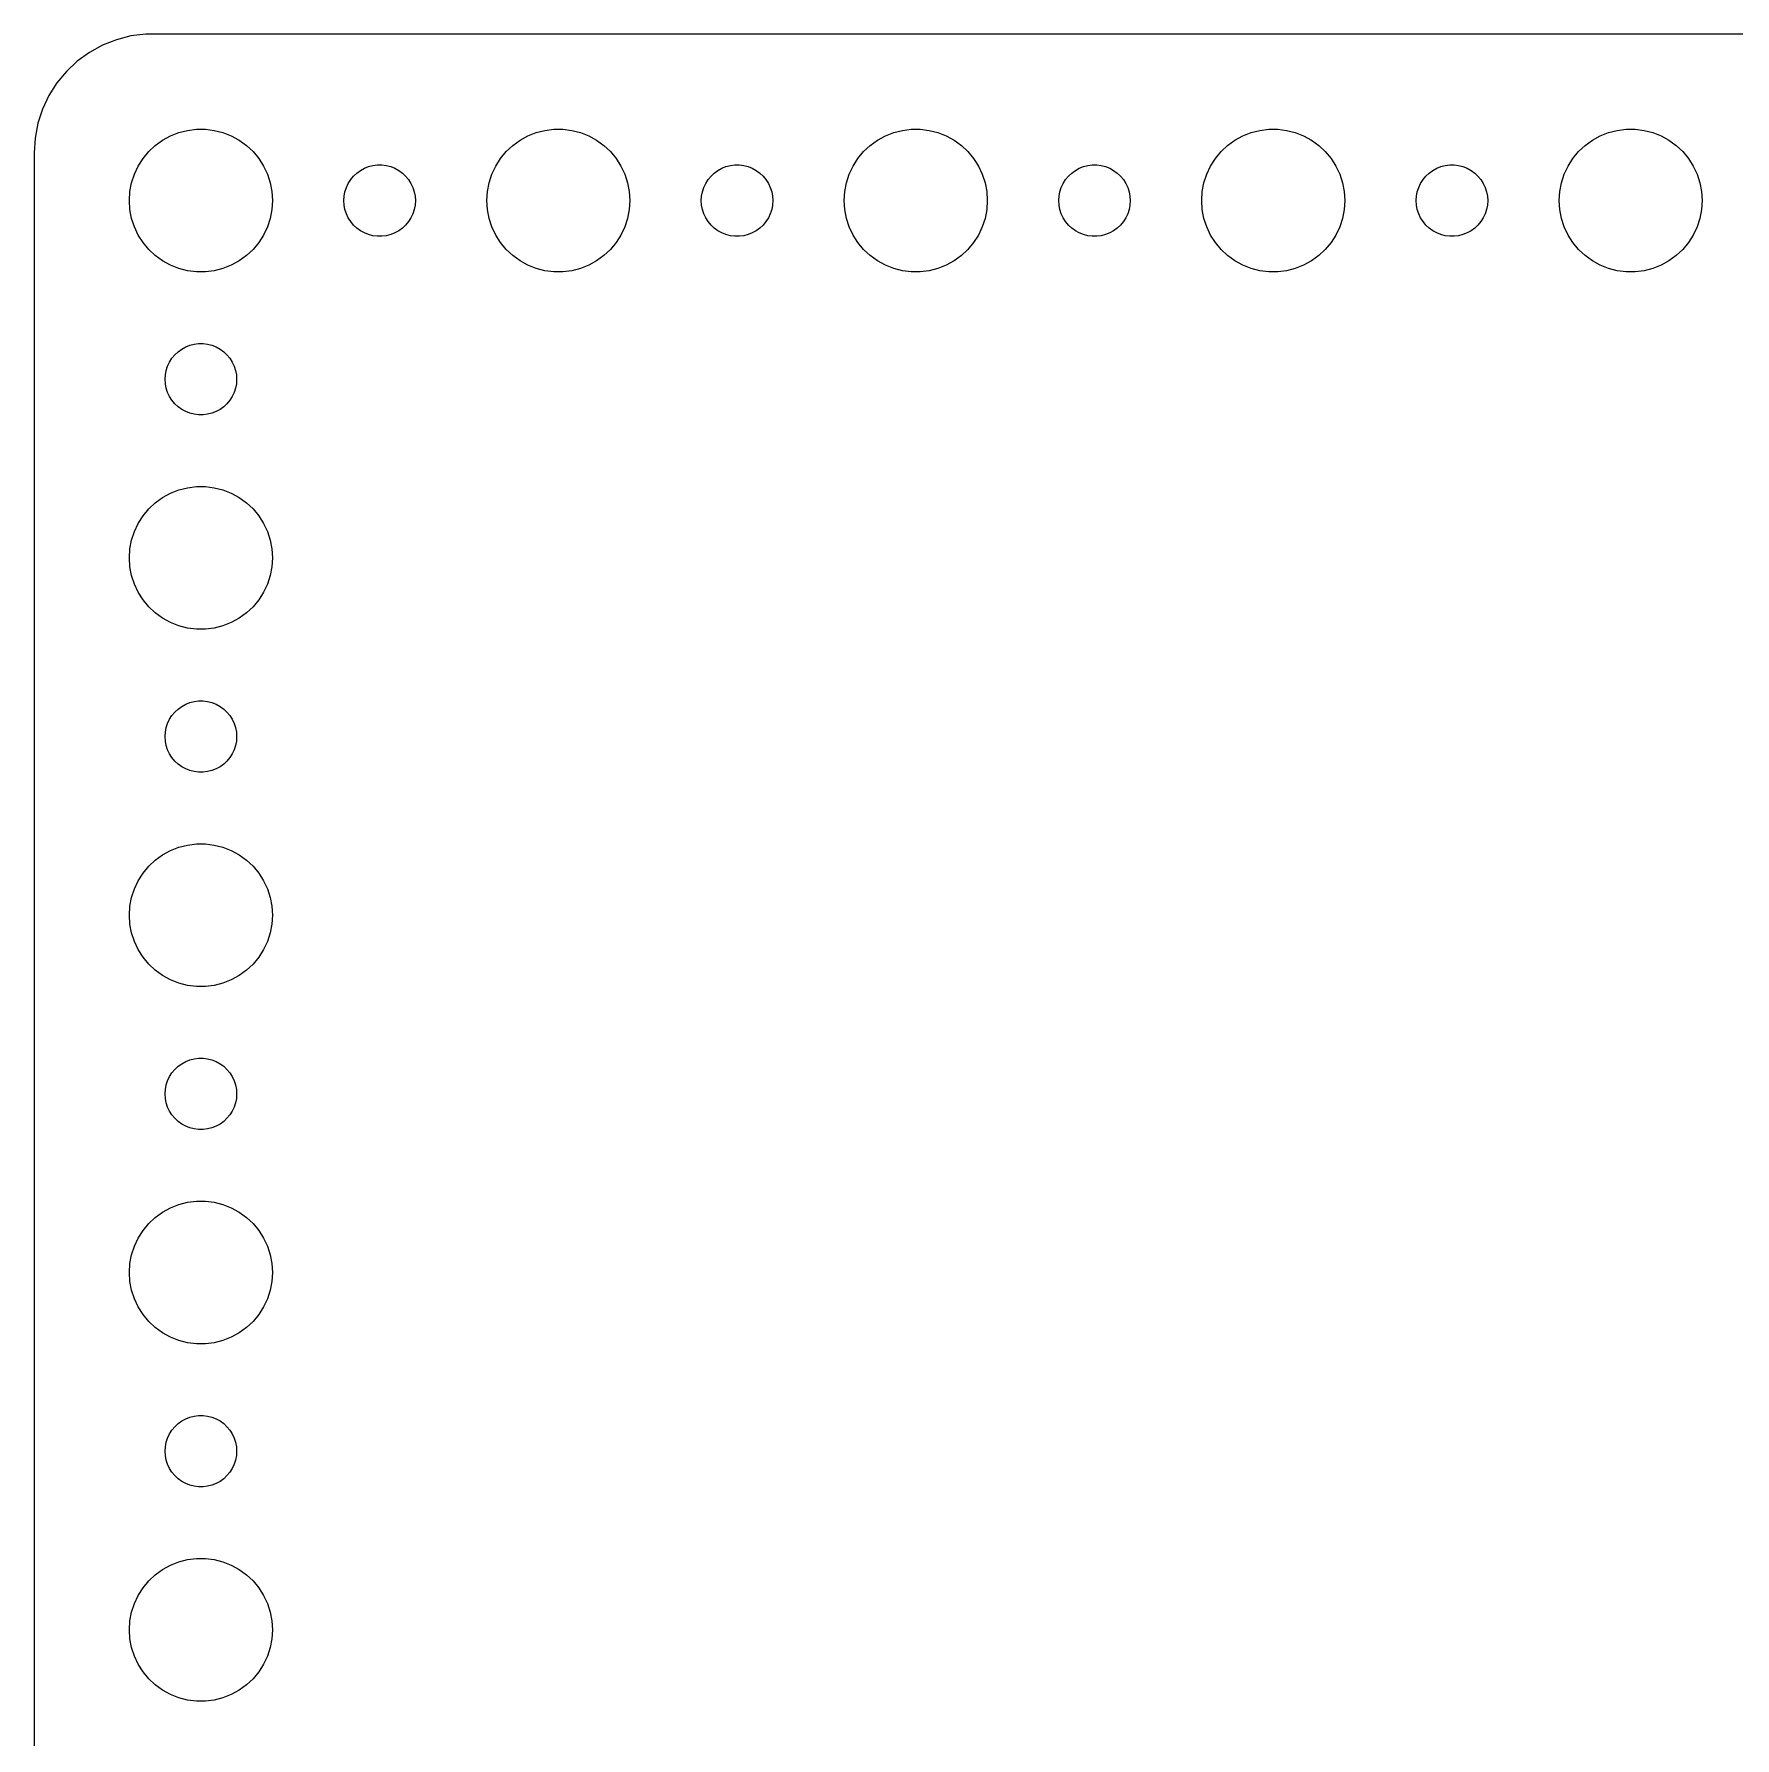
# Model space of a CAD drawing. Header units: metres. Extents: x -142 to 142, y -142 to 142.
# Drawn here: x -142 to -70.6, y 70.5 to 142 of the extents above; entities that cross this region are included whole.
import ezdxf

# ---------------------------------------------------------------- set-up
doc = ezdxf.new("R2010")
doc.units = ezdxf.units.M

msp = doc.modelspace()

# ---------------------------------------------------------------- linework, layer by layer
for p, q in [((-138.545, 141.755), (-139.129, 141.524)), ((-137.937, 141.911), (-138.545, 141.755)), ((-137.314, 141.99), (-137.937, 141.911)), ((137.314, 141.99), (-137.314, 141.99)), ((-139.679, 141.222), (-140.187, 140.853)), ((-139.129, 141.524), (-139.679, 141.222)), ((-140.645, 140.423), (-141.045, 139.939)), ((-140.187, 140.853), (-140.645, 140.423)), ((-141.045, 139.939), (-141.382, 139.409)), ((-141.649, 138.841), (-141.843, 138.243)), ((-141.382, 139.409), (-141.649, 138.841)), ((-141.843, 138.243), (-141.961, 137.627)), ((-141.961, 137.627), (-142, 137)), ((-136.912, 137.312), (-136.607, 137.533)), ((-136.607, 137.533), (-136.277, 137.714)), ((-136.277, 137.714), (-135.927, 137.853)), ((-135.927, 137.853), (-135.562, 137.947)), ((-135.562, 137.947), (-135.188, 137.994)), ((-135.188, 137.994), (-134.812, 137.994)), ((-134.812, 137.994), (-134.438, 137.947)), ((-134.438, 137.947), (-134.073, 137.853)), ((-134.073, 137.853), (-133.723, 137.714)), ((-133.723, 137.714), (-133.393, 137.533)), ((-133.393, 137.533), (-133.088, 137.312)), ((-121.912, 137.312), (-121.607, 137.533)), ((-121.607, 137.533), (-121.277, 137.714)), ((-121.277, 137.714), (-120.927, 137.853)), ((-120.927, 137.853), (-120.562, 137.947)), ((-120.562, 137.947), (-120.188, 137.994)), ((-120.188, 137.994), (-119.812, 137.994)), ((-119.812, 137.994), (-119.438, 137.947)), ((-119.438, 137.947), (-119.073, 137.853)), ((-119.073, 137.853), (-118.723, 137.714)), ((-118.723, 137.714), (-118.393, 137.533)), ((-118.393, 137.533), (-118.088, 137.312)), ((-106.912, 137.312), (-106.607, 137.533)), ((-106.607, 137.533), (-106.277, 137.714)), ((-106.277, 137.714), (-105.927, 137.853)), ((-105.927, 137.853), (-105.562, 137.947)), ((-105.562, 137.947), (-105.188, 137.994)), ((-105.188, 137.994), (-104.812, 137.994)), ((-104.812, 137.994), (-104.438, 137.947)), ((-104.438, 137.947), (-104.073, 137.853)), ((-104.073, 137.853), (-103.723, 137.714)), ((-103.723, 137.714), (-103.393, 137.533)), ((-103.393, 137.533), (-103.088, 137.312)), ((-91.9123, 137.312), (-91.6075, 137.533)), ((-91.6075, 137.533), (-91.2773, 137.714)), ((-91.2773, 137.714), (-90.927, 137.853)), ((-90.927, 137.853), (-90.5621, 137.947)), ((-90.5621, 137.947), (-90.1884, 137.994)), ((-90.1884, 137.994), (-89.8116, 137.994)), ((-89.8116, 137.994), (-89.4379, 137.947)), ((-89.4379, 137.947), (-89.073, 137.853)), ((-89.073, 137.853), (-88.7227, 137.714)), ((-88.7227, 137.714), (-88.3925, 137.533)), ((-88.3925, 137.533), (-88.0877, 137.312)), ((-76.9123, 137.312), (-76.6075, 137.533)), ((-76.6075, 137.533), (-76.2773, 137.714)), ((-76.2773, 137.714), (-75.927, 137.853)), ((-75.927, 137.853), (-75.5621, 137.947)), ((-75.5621, 137.947), (-75.1884, 137.994)), ((-75.1884, 137.994), (-74.8116, 137.994)), ((-74.8116, 137.994), (-74.4379, 137.947)), ((-74.4379, 137.947), (-74.073, 137.853)), ((-74.073, 137.853), (-73.7227, 137.714)), ((-73.7227, 137.714), (-73.3925, 137.533)), ((-73.3925, 137.533), (-73.0877, 137.312)), ((-142, 137), (-142, -137)), ((-137.629, 136.445), (-137.427, 136.763)), ((-137.427, 136.763), (-137.187, 137.054)), ((-137.187, 137.054), (-136.912, 137.312)), ((-133.088, 137.312), (-132.813, 137.054)), ((-132.813, 137.054), (-132.573, 136.763)), ((-132.573, 136.763), (-132.371, 136.445)), ((-122.629, 136.445), (-122.427, 136.763)), ((-122.427, 136.763), (-122.187, 137.054)), ((-122.187, 137.054), (-121.912, 137.312)), ((-118.088, 137.312), (-117.813, 137.054)), ((-117.813, 137.054), (-117.573, 136.763)), ((-117.573, 136.763), (-117.371, 136.445)), ((-107.629, 136.445), (-107.427, 136.763)), ((-107.427, 136.763), (-107.187, 137.054)), ((-107.187, 137.054), (-106.912, 137.312)), ((-103.088, 137.312), (-102.813, 137.054)), ((-102.813, 137.054), (-102.573, 136.763)), ((-102.573, 136.763), (-102.371, 136.445)), ((-92.6289, 136.445), (-92.427, 136.763)), ((-92.427, 136.763), (-92.1869, 137.054)), ((-92.1869, 137.054), (-91.9123, 137.312)), ((-88.0877, 137.312), (-87.8131, 137.054)), ((-87.8131, 137.054), (-87.573, 136.763)), ((-87.573, 136.763), (-87.3711, 136.445)), ((-77.6289, 136.445), (-77.427, 136.763)), ((-77.427, 136.763), (-77.1869, 137.054)), ((-77.1869, 137.054), (-76.9123, 137.312)), ((-73.0877, 137.312), (-72.8131, 137.054)), ((-72.8131, 137.054), (-72.573, 136.763)), ((-72.573, 136.763), (-72.3711, 136.445)), ((-137.906, 135.746), (-137.789, 136.104)), ((-137.789, 136.104), (-137.629, 136.445)), ((-132.371, 136.445), (-132.211, 136.104)), ((-132.211, 136.104), (-132.094, 135.746)), ((-128.714, 135.882), (-128.593, 136.027)), ((-128.593, 136.027), (-128.456, 136.156)), ((-128.456, 136.156), (-128.304, 136.266)), ((-128.304, 136.266), (-128.139, 136.357)), ((-128.139, 136.357), (-127.964, 136.427)), ((-127.964, 136.427), (-127.781, 136.473)), ((-127.781, 136.473), (-127.594, 136.497)), ((-127.594, 136.497), (-127.406, 136.497)), ((-127.406, 136.497), (-127.219, 136.473)), ((-127.219, 136.473), (-127.036, 136.427)), ((-127.036, 136.427), (-126.861, 136.357)), ((-126.861, 136.357), (-126.696, 136.266)), ((-126.696, 136.266), (-126.544, 136.156)), ((-126.544, 136.156), (-126.407, 136.027)), ((-126.407, 136.027), (-126.286, 135.882)), ((-122.906, 135.746), (-122.789, 136.104)), ((-122.789, 136.104), (-122.629, 136.445)), ((-117.371, 136.445), (-117.211, 136.104)), ((-117.211, 136.104), (-117.094, 135.746)), ((-113.714, 135.882), (-113.593, 136.027)), ((-113.593, 136.027), (-113.456, 136.156)), ((-113.456, 136.156), (-113.304, 136.266)), ((-113.304, 136.266), (-113.139, 136.357)), ((-113.139, 136.357), (-112.964, 136.427)), ((-112.964, 136.427), (-112.781, 136.473)), ((-112.781, 136.473), (-112.594, 136.497)), ((-112.594, 136.497), (-112.406, 136.497)), ((-112.406, 136.497), (-112.219, 136.473)), ((-112.219, 136.473), (-112.036, 136.427)), ((-112.036, 136.427), (-111.861, 136.357)), ((-111.861, 136.357), (-111.696, 136.266)), ((-111.696, 136.266), (-111.544, 136.156)), ((-111.544, 136.156), (-111.407, 136.027)), ((-111.407, 136.027), (-111.286, 135.882)), ((-107.906, 135.746), (-107.789, 136.104)), ((-107.789, 136.104), (-107.629, 136.445)), ((-102.371, 136.445), (-102.211, 136.104)), ((-102.211, 136.104), (-102.094, 135.746)), ((-98.7135, 135.882), (-98.5934, 136.027)), ((-98.5934, 136.027), (-98.4561, 136.156)), ((-98.4561, 136.156), (-98.3037, 136.266)), ((-98.3037, 136.266), (-98.1387, 136.357)), ((-98.1387, 136.357), (-97.9635, 136.427)), ((-97.9635, 136.427), (-97.7811, 136.473)), ((-97.7811, 136.473), (-97.5942, 136.497)), ((-97.5942, 136.497), (-97.4058, 136.497)), ((-97.4058, 136.497), (-97.2189, 136.473)), ((-97.2189, 136.473), (-97.0365, 136.427)), ((-97.0365, 136.427), (-96.8613, 136.357)), ((-96.8613, 136.357), (-96.6963, 136.266)), ((-96.6963, 136.266), (-96.5439, 136.156)), ((-96.5439, 136.156), (-96.4065, 136.027)), ((-96.4065, 136.027), (-96.2865, 135.882)), ((-92.9057, 135.746), (-92.7893, 136.104)), ((-92.7893, 136.104), (-92.6289, 136.445)), ((-87.3711, 136.445), (-87.2107, 136.104)), ((-87.2107, 136.104), (-87.0943, 135.746)), ((-83.7135, 135.882), (-83.5934, 136.027)), ((-83.5934, 136.027), (-83.4561, 136.156)), ((-83.4561, 136.156), (-83.3037, 136.266)), ((-83.3037, 136.266), (-83.1387, 136.357)), ((-83.1387, 136.357), (-82.9635, 136.427)), ((-82.9635, 136.427), (-82.7811, 136.473)), ((-82.7811, 136.473), (-82.5942, 136.497)), ((-82.5942, 136.497), (-82.4058, 136.497)), ((-82.4058, 136.497), (-82.2189, 136.473)), ((-82.2189, 136.473), (-82.0365, 136.427)), ((-82.0365, 136.427), (-81.8613, 136.357)), ((-81.8613, 136.357), (-81.6963, 136.266)), ((-81.6963, 136.266), (-81.5439, 136.156)), ((-81.5439, 136.156), (-81.4065, 136.027)), ((-81.4065, 136.027), (-81.2865, 135.882)), ((-77.9057, 135.746), (-77.7893, 136.104)), ((-77.7893, 136.104), (-77.6289, 136.445)), ((-72.3711, 136.445), (-72.2107, 136.104)), ((-72.2107, 136.104), (-72.0943, 135.746)), ((-138, 135), (-137.976, 135.376)), ((-137.976, 135.376), (-137.906, 135.746)), ((-132.094, 135.746), (-132.024, 135.376)), ((-132.024, 135.376), (-132, 135)), ((-128.988, 135.188), (-128.953, 135.373)), ((-128.953, 135.373), (-128.895, 135.552)), ((-128.895, 135.552), (-128.814, 135.723)), ((-128.814, 135.723), (-128.714, 135.882)), ((-126.286, 135.882), (-126.186, 135.723)), ((-126.186, 135.723), (-126.105, 135.552)), ((-126.105, 135.552), (-126.047, 135.373)), ((-126.047, 135.373), (-126.012, 135.188)), ((-123, 135), (-122.976, 135.376)), ((-122.976, 135.376), (-122.906, 135.746)), ((-117.094, 135.746), (-117.024, 135.376)), ((-117.024, 135.376), (-117, 135)), ((-113.988, 135.188), (-113.953, 135.373)), ((-113.953, 135.373), (-113.895, 135.552)), ((-113.895, 135.552), (-113.814, 135.723)), ((-113.814, 135.723), (-113.714, 135.882)), ((-111.286, 135.882), (-111.186, 135.723)), ((-111.186, 135.723), (-111.105, 135.552)), ((-111.105, 135.552), (-111.047, 135.373)), ((-111.047, 135.373), (-111.012, 135.188)), ((-108, 135), (-107.976, 135.376)), ((-107.976, 135.376), (-107.906, 135.746)), ((-102.094, 135.746), (-102.024, 135.376)), ((-102.024, 135.376), (-102, 135)), ((-98.9882, 135.188), (-98.9529, 135.373)), ((-98.9529, 135.373), (-98.8947, 135.552)), ((-98.8947, 135.552), (-98.8145, 135.723)), ((-98.8145, 135.723), (-98.7135, 135.882)), ((-96.2865, 135.882), (-96.1855, 135.723)), ((-96.1855, 135.723), (-96.1053, 135.552)), ((-96.1053, 135.552), (-96.0471, 135.373)), ((-96.0471, 135.373), (-96.0118, 135.188)), ((-93, 135), (-92.9763, 135.376)), ((-92.9763, 135.376), (-92.9057, 135.746)), ((-87.0943, 135.746), (-87.0237, 135.376)), ((-87.0237, 135.376), (-87, 135)), ((-83.9882, 135.188), (-83.9529, 135.373)), ((-83.9529, 135.373), (-83.8947, 135.552)), ((-83.8947, 135.552), (-83.8145, 135.723)), ((-83.8145, 135.723), (-83.7135, 135.882)), ((-81.2865, 135.882), (-81.1855, 135.723)), ((-81.1855, 135.723), (-81.1053, 135.552)), ((-81.1053, 135.552), (-81.0471, 135.373)), ((-81.0471, 135.373), (-81.0118, 135.188)), ((-78, 135), (-77.9763, 135.376)), ((-77.9763, 135.376), (-77.9057, 135.746)), ((-72.0943, 135.746), (-72.0237, 135.376)), ((-72.0237, 135.376), (-72, 135)), ((-137.976, 134.624), (-138, 135)), ((-137.906, 134.254), (-137.976, 134.624)), ((-132.024, 134.624), (-132.094, 134.254)), ((-132, 135), (-132.024, 134.624)), ((-129, 135), (-128.988, 135.188)), ((-128.988, 134.812), (-129, 135)), ((-128.953, 134.627), (-128.988, 134.812)), ((-128.895, 134.448), (-128.953, 134.627)), ((-126.047, 134.627), (-126.105, 134.448)), ((-126.012, 134.812), (-126.047, 134.627)), ((-126.012, 135.188), (-126, 135)), ((-126, 135), (-126.012, 134.812)), ((-122.976, 134.624), (-123, 135)), ((-122.906, 134.254), (-122.976, 134.624)), ((-117.024, 134.624), (-117.094, 134.254)), ((-117, 135), (-117.024, 134.624)), ((-114, 135), (-113.988, 135.188)), ((-113.988, 134.812), (-114, 135)), ((-113.953, 134.627), (-113.988, 134.812)), ((-113.895, 134.448), (-113.953, 134.627)), ((-111.047, 134.627), (-111.105, 134.448)), ((-111.012, 134.812), (-111.047, 134.627)), ((-111.012, 135.188), (-111, 135)), ((-111, 135), (-111.012, 134.812)), ((-107.976, 134.624), (-108, 135)), ((-107.906, 134.254), (-107.976, 134.624)), ((-102.024, 134.624), (-102.094, 134.254)), ((-102, 135), (-102.024, 134.624)), ((-99, 135), (-98.9882, 135.188)), ((-98.9882, 134.812), (-99, 135)), ((-98.9529, 134.627), (-98.9882, 134.812)), ((-98.8947, 134.448), (-98.9529, 134.627)), ((-96.0471, 134.627), (-96.1053, 134.448)), ((-96.0118, 134.812), (-96.0471, 134.627)), ((-96.0118, 135.188), (-96, 135)), ((-96, 135), (-96.0118, 134.812)), ((-92.9763, 134.624), (-93, 135)), ((-92.9057, 134.254), (-92.9763, 134.624)), ((-87.0237, 134.624), (-87.0943, 134.254)), ((-87, 135), (-87.0237, 134.624)), ((-84, 135), (-83.9882, 135.188)), ((-83.9882, 134.812), (-84, 135)), ((-83.9529, 134.627), (-83.9882, 134.812)), ((-83.8947, 134.448), (-83.9529, 134.627)), ((-81.0471, 134.627), (-81.1053, 134.448)), ((-81.0118, 134.812), (-81.0471, 134.627)), ((-81.0118, 135.188), (-81, 135)), ((-81, 135), (-81.0118, 134.812)), ((-77.9763, 134.624), (-78, 135)), ((-77.9057, 134.254), (-77.9763, 134.624)), ((-72.0237, 134.624), (-72.0943, 134.254)), ((-72, 135), (-72.0237, 134.624)), ((-137.789, 133.896), (-137.906, 134.254)), ((-137.629, 133.555), (-137.789, 133.896)), ((-132.211, 133.896), (-132.371, 133.555)), ((-132.094, 134.254), (-132.211, 133.896)), ((-128.814, 134.277), (-128.895, 134.448)), ((-128.714, 134.118), (-128.814, 134.277)), ((-128.593, 133.973), (-128.714, 134.118)), ((-128.456, 133.844), (-128.593, 133.973)), ((-128.304, 133.734), (-128.456, 133.844)), ((-126.544, 133.844), (-126.696, 133.734)), ((-126.407, 133.973), (-126.544, 133.844)), ((-126.286, 134.118), (-126.407, 133.973)), ((-126.186, 134.277), (-126.286, 134.118)), ((-126.105, 134.448), (-126.186, 134.277)), ((-122.789, 133.896), (-122.906, 134.254)), ((-122.629, 133.555), (-122.789, 133.896)), ((-117.211, 133.896), (-117.371, 133.555)), ((-117.094, 134.254), (-117.211, 133.896)), ((-113.814, 134.277), (-113.895, 134.448)), ((-113.714, 134.118), (-113.814, 134.277)), ((-113.593, 133.973), (-113.714, 134.118)), ((-113.456, 133.844), (-113.593, 133.973)), ((-113.304, 133.734), (-113.456, 133.844)), ((-111.544, 133.844), (-111.696, 133.734)), ((-111.407, 133.973), (-111.544, 133.844)), ((-111.286, 134.118), (-111.407, 133.973)), ((-111.186, 134.277), (-111.286, 134.118)), ((-111.105, 134.448), (-111.186, 134.277)), ((-107.789, 133.896), (-107.906, 134.254)), ((-107.629, 133.555), (-107.789, 133.896)), ((-102.211, 133.896), (-102.371, 133.555)), ((-102.094, 134.254), (-102.211, 133.896)), ((-98.8145, 134.277), (-98.8947, 134.448)), ((-98.7135, 134.118), (-98.8145, 134.277)), ((-98.5934, 133.973), (-98.7135, 134.118)), ((-98.4561, 133.844), (-98.5934, 133.973)), ((-98.3037, 133.734), (-98.4561, 133.844)), ((-96.5439, 133.844), (-96.6963, 133.734)), ((-96.4065, 133.973), (-96.5439, 133.844)), ((-96.2865, 134.118), (-96.4065, 133.973)), ((-96.1855, 134.277), (-96.2865, 134.118)), ((-96.1053, 134.448), (-96.1855, 134.277)), ((-92.7893, 133.896), (-92.9057, 134.254)), ((-92.6289, 133.555), (-92.7893, 133.896)), ((-87.2107, 133.896), (-87.3711, 133.555)), ((-87.0943, 134.254), (-87.2107, 133.896)), ((-83.8145, 134.277), (-83.8947, 134.448)), ((-83.7135, 134.118), (-83.8145, 134.277)), ((-83.5934, 133.973), (-83.7135, 134.118)), ((-83.4561, 133.844), (-83.5934, 133.973)), ((-83.3037, 133.734), (-83.4561, 133.844)), ((-81.5439, 133.844), (-81.6963, 133.734)), ((-81.4065, 133.973), (-81.5439, 133.844)), ((-81.2865, 134.118), (-81.4065, 133.973)), ((-81.1855, 134.277), (-81.2865, 134.118)), ((-81.1053, 134.448), (-81.1855, 134.277)), ((-77.7893, 133.896), (-77.9057, 134.254)), ((-77.6289, 133.555), (-77.7893, 133.896)), ((-72.2107, 133.896), (-72.3711, 133.555)), ((-72.0943, 134.254), (-72.2107, 133.896)), ((-137.427, 133.237), (-137.629, 133.555)), ((-137.187, 132.946), (-137.427, 133.237)), ((-132.573, 133.237), (-132.813, 132.946)), ((-132.371, 133.555), (-132.573, 133.237)), ((-128.139, 133.643), (-128.304, 133.734)), ((-127.964, 133.573), (-128.139, 133.643)), ((-127.781, 133.527), (-127.964, 133.573)), ((-127.594, 133.503), (-127.781, 133.527)), ((-127.406, 133.503), (-127.594, 133.503)), ((-127.219, 133.527), (-127.406, 133.503)), ((-127.036, 133.573), (-127.219, 133.527)), ((-126.861, 133.643), (-127.036, 133.573)), ((-126.696, 133.734), (-126.861, 133.643)), ((-122.427, 133.237), (-122.629, 133.555)), ((-122.187, 132.946), (-122.427, 133.237)), ((-117.573, 133.237), (-117.813, 132.946)), ((-117.371, 133.555), (-117.573, 133.237)), ((-113.139, 133.643), (-113.304, 133.734)), ((-112.964, 133.573), (-113.139, 133.643)), ((-112.781, 133.527), (-112.964, 133.573)), ((-112.594, 133.503), (-112.781, 133.527)), ((-112.406, 133.503), (-112.594, 133.503)), ((-112.219, 133.527), (-112.406, 133.503)), ((-112.036, 133.573), (-112.219, 133.527)), ((-111.861, 133.643), (-112.036, 133.573)), ((-111.696, 133.734), (-111.861, 133.643)), ((-107.427, 133.237), (-107.629, 133.555)), ((-107.187, 132.946), (-107.427, 133.237)), ((-102.573, 133.237), (-102.813, 132.946)), ((-102.371, 133.555), (-102.573, 133.237)), ((-98.1387, 133.643), (-98.3037, 133.734)), ((-97.9635, 133.573), (-98.1387, 133.643)), ((-97.7811, 133.527), (-97.9635, 133.573)), ((-97.5942, 133.503), (-97.7811, 133.527)), ((-97.4058, 133.503), (-97.5942, 133.503)), ((-97.2189, 133.527), (-97.4058, 133.503)), ((-97.0365, 133.573), (-97.2189, 133.527)), ((-96.8613, 133.643), (-97.0365, 133.573)), ((-96.6963, 133.734), (-96.8613, 133.643)), ((-92.427, 133.237), (-92.6289, 133.555)), ((-92.1869, 132.946), (-92.427, 133.237)), ((-87.573, 133.237), (-87.8131, 132.946)), ((-87.3711, 133.555), (-87.573, 133.237)), ((-83.1387, 133.643), (-83.3037, 133.734)), ((-82.9635, 133.573), (-83.1387, 133.643)), ((-82.7811, 133.527), (-82.9635, 133.573)), ((-82.5942, 133.503), (-82.7811, 133.527)), ((-82.4058, 133.503), (-82.5942, 133.503)), ((-82.2189, 133.527), (-82.4058, 133.503)), ((-82.0365, 133.573), (-82.2189, 133.527)), ((-81.8613, 133.643), (-82.0365, 133.573)), ((-81.6963, 133.734), (-81.8613, 133.643)), ((-77.427, 133.237), (-77.6289, 133.555)), ((-77.1869, 132.946), (-77.427, 133.237)), ((-72.573, 133.237), (-72.8131, 132.946)), ((-72.3711, 133.555), (-72.573, 133.237)), ((-136.912, 132.688), (-137.187, 132.946)), ((-136.607, 132.467), (-136.912, 132.688)), ((-136.277, 132.286), (-136.607, 132.467)), ((-133.393, 132.467), (-133.723, 132.286)), ((-133.088, 132.688), (-133.393, 132.467)), ((-132.813, 132.946), (-133.088, 132.688)), ((-121.912, 132.688), (-122.187, 132.946)), ((-121.607, 132.467), (-121.912, 132.688)), ((-121.277, 132.286), (-121.607, 132.467)), ((-118.393, 132.467), (-118.723, 132.286)), ((-118.088, 132.688), (-118.393, 132.467)), ((-117.813, 132.946), (-118.088, 132.688)), ((-106.912, 132.688), (-107.187, 132.946)), ((-106.607, 132.467), (-106.912, 132.688)), ((-106.277, 132.286), (-106.607, 132.467)), ((-103.393, 132.467), (-103.723, 132.286)), ((-103.088, 132.688), (-103.393, 132.467)), ((-102.813, 132.946), (-103.088, 132.688)), ((-91.9123, 132.688), (-92.1869, 132.946)), ((-91.6075, 132.467), (-91.9123, 132.688)), ((-91.2773, 132.286), (-91.6075, 132.467)), ((-88.3925, 132.467), (-88.7227, 132.286)), ((-88.0877, 132.688), (-88.3925, 132.467)), ((-87.8131, 132.946), (-88.0877, 132.688)), ((-76.9123, 132.688), (-77.1869, 132.946)), ((-76.6075, 132.467), (-76.9123, 132.688)), ((-76.2773, 132.286), (-76.6075, 132.467)), ((-73.3925, 132.467), (-73.7227, 132.286)), ((-73.0877, 132.688), (-73.3925, 132.467)), ((-72.8131, 132.946), (-73.0877, 132.688)), ((-135.927, 132.147), (-136.277, 132.286)), ((-135.562, 132.053), (-135.927, 132.147)), ((-135.188, 132.006), (-135.562, 132.053)), ((-134.812, 132.006), (-135.188, 132.006)), ((-134.438, 132.053), (-134.812, 132.006)), ((-134.073, 132.147), (-134.438, 132.053)), ((-133.723, 132.286), (-134.073, 132.147)), ((-120.927, 132.147), (-121.277, 132.286)), ((-120.562, 132.053), (-120.927, 132.147)), ((-120.188, 132.006), (-120.562, 132.053)), ((-119.812, 132.006), (-120.188, 132.006)), ((-119.438, 132.053), (-119.812, 132.006)), ((-119.073, 132.147), (-119.438, 132.053)), ((-118.723, 132.286), (-119.073, 132.147)), ((-105.927, 132.147), (-106.277, 132.286)), ((-105.562, 132.053), (-105.927, 132.147)), ((-105.188, 132.006), (-105.562, 132.053)), ((-104.812, 132.006), (-105.188, 132.006)), ((-104.438, 132.053), (-104.812, 132.006)), ((-104.073, 132.147), (-104.438, 132.053)), ((-103.723, 132.286), (-104.073, 132.147)), ((-90.927, 132.147), (-91.2773, 132.286)), ((-90.5621, 132.053), (-90.927, 132.147)), ((-90.1884, 132.006), (-90.5621, 132.053)), ((-89.8116, 132.006), (-90.1884, 132.006)), ((-89.4379, 132.053), (-89.8116, 132.006)), ((-89.073, 132.147), (-89.4379, 132.053)), ((-88.7227, 132.286), (-89.073, 132.147)), ((-75.927, 132.147), (-76.2773, 132.286)), ((-75.5621, 132.053), (-75.927, 132.147)), ((-75.1884, 132.006), (-75.5621, 132.053)), ((-74.8116, 132.006), (-75.1884, 132.006)), ((-74.4379, 132.053), (-74.8116, 132.006)), ((-74.073, 132.147), (-74.4379, 132.053)), ((-73.7227, 132.286), (-74.073, 132.147)), ((-135.956, 128.656), (-135.804, 128.766)), ((-135.804, 128.766), (-135.639, 128.857)), ((-135.639, 128.857), (-135.464, 128.927)), ((-135.464, 128.927), (-135.281, 128.973)), ((-135.281, 128.973), (-135.094, 128.997)), ((-135.094, 128.997), (-134.906, 128.997)), ((-134.906, 128.997), (-134.719, 128.973)), ((-134.719, 128.973), (-134.536, 128.927)), ((-134.536, 128.927), (-134.361, 128.857)), ((-134.361, 128.857), (-134.196, 128.766)), ((-134.196, 128.766), (-134.044, 128.656)), ((-136.453, 127.873), (-136.395, 128.052)), ((-136.395, 128.052), (-136.314, 128.223)), ((-136.314, 128.223), (-136.214, 128.382)), ((-136.214, 128.382), (-136.093, 128.527)), ((-136.093, 128.527), (-135.956, 128.656)), ((-134.044, 128.656), (-133.907, 128.527)), ((-133.907, 128.527), (-133.786, 128.382)), ((-133.786, 128.382), (-133.686, 128.223)), ((-133.686, 128.223), (-133.605, 128.052)), ((-133.605, 128.052), (-133.547, 127.873)), ((-136.5, 127.5), (-136.488, 127.688)), ((-136.488, 127.312), (-136.5, 127.5)), ((-136.488, 127.688), (-136.453, 127.873)), ((-133.547, 127.873), (-133.512, 127.688)), ((-133.512, 127.688), (-133.5, 127.5)), ((-133.5, 127.5), (-133.512, 127.312)), ((-136.453, 127.127), (-136.488, 127.312)), ((-136.395, 126.948), (-136.453, 127.127)), ((-136.314, 126.777), (-136.395, 126.948)), ((-136.214, 126.618), (-136.314, 126.777)), ((-136.093, 126.473), (-136.214, 126.618)), ((-133.786, 126.618), (-133.907, 126.473)), ((-133.686, 126.777), (-133.786, 126.618)), ((-133.605, 126.948), (-133.686, 126.777)), ((-133.547, 127.127), (-133.605, 126.948)), ((-133.512, 127.312), (-133.547, 127.127)), ((-135.956, 126.344), (-136.093, 126.473)), ((-135.804, 126.234), (-135.956, 126.344)), ((-135.639, 126.143), (-135.804, 126.234)), ((-135.464, 126.073), (-135.639, 126.143)), ((-135.281, 126.027), (-135.464, 126.073)), ((-135.094, 126.003), (-135.281, 126.027)), ((-134.906, 126.003), (-135.094, 126.003)), ((-134.719, 126.027), (-134.906, 126.003)), ((-134.536, 126.073), (-134.719, 126.027)), ((-134.361, 126.143), (-134.536, 126.073)), ((-134.196, 126.234), (-134.361, 126.143)), ((-134.044, 126.344), (-134.196, 126.234)), ((-133.907, 126.473), (-134.044, 126.344)), ((-136.912, 122.312), (-136.607, 122.533)), ((-136.607, 122.533), (-136.277, 122.714)), ((-136.277, 122.714), (-135.927, 122.853)), ((-135.927, 122.853), (-135.562, 122.947)), ((-135.562, 122.947), (-135.188, 122.994)), ((-135.188, 122.994), (-134.812, 122.994)), ((-134.812, 122.994), (-134.438, 122.947)), ((-134.438, 122.947), (-134.073, 122.853)), ((-134.073, 122.853), (-133.723, 122.714)), ((-133.723, 122.714), (-133.393, 122.533)), ((-133.393, 122.533), (-133.088, 122.312)), ((-137.629, 121.445), (-137.427, 121.763)), ((-137.427, 121.763), (-137.187, 122.054)), ((-137.187, 122.054), (-136.912, 122.312)), ((-133.088, 122.312), (-132.813, 122.054)), ((-132.813, 122.054), (-132.573, 121.763)), ((-132.573, 121.763), (-132.371, 121.445)), ((-137.906, 120.746), (-137.789, 121.104)), ((-137.789, 121.104), (-137.629, 121.445)), ((-132.371, 121.445), (-132.211, 121.104)), ((-132.211, 121.104), (-132.094, 120.746)), ((-138, 120), (-137.976, 120.376)), ((-137.976, 120.376), (-137.906, 120.746)), ((-132.094, 120.746), (-132.024, 120.376)), ((-132.024, 120.376), (-132, 120)), ((-137.976, 119.624), (-138, 120)), ((-137.906, 119.254), (-137.976, 119.624)), ((-132.024, 119.624), (-132.094, 119.254)), ((-132, 120), (-132.024, 119.624)), ((-137.789, 118.896), (-137.906, 119.254)), ((-137.629, 118.555), (-137.789, 118.896)), ((-132.211, 118.896), (-132.371, 118.555)), ((-132.094, 119.254), (-132.211, 118.896)), ((-137.427, 118.237), (-137.629, 118.555)), ((-137.187, 117.946), (-137.427, 118.237)), ((-132.573, 118.237), (-132.813, 117.946)), ((-132.371, 118.555), (-132.573, 118.237)), ((-136.912, 117.688), (-137.187, 117.946)), ((-136.607, 117.467), (-136.912, 117.688)), ((-136.277, 117.286), (-136.607, 117.467)), ((-133.393, 117.467), (-133.723, 117.286)), ((-133.088, 117.688), (-133.393, 117.467)), ((-132.813, 117.946), (-133.088, 117.688)), ((-135.927, 117.147), (-136.277, 117.286)), ((-135.562, 117.053), (-135.927, 117.147)), ((-135.188, 117.006), (-135.562, 117.053)), ((-134.812, 117.006), (-135.188, 117.006)), ((-134.438, 117.053), (-134.812, 117.006)), ((-134.073, 117.147), (-134.438, 117.053)), ((-133.723, 117.286), (-134.073, 117.147)), ((-135.956, 113.656), (-135.804, 113.766)), ((-135.804, 113.766), (-135.639, 113.857)), ((-135.639, 113.857), (-135.464, 113.927)), ((-135.464, 113.927), (-135.281, 113.973)), ((-135.281, 113.973), (-135.094, 113.997)), ((-135.094, 113.997), (-134.906, 113.997)), ((-134.906, 113.997), (-134.719, 113.973)), ((-134.719, 113.973), (-134.536, 113.927)), ((-134.536, 113.927), (-134.361, 113.857)), ((-134.361, 113.857), (-134.196, 113.766)), ((-134.196, 113.766), (-134.044, 113.656)), ((-136.453, 112.873), (-136.395, 113.052)), ((-136.395, 113.052), (-136.314, 113.223)), ((-136.314, 113.223), (-136.214, 113.382)), ((-136.214, 113.382), (-136.093, 113.527)), ((-136.093, 113.527), (-135.956, 113.656)), ((-134.044, 113.656), (-133.907, 113.527)), ((-133.907, 113.527), (-133.786, 113.382)), ((-133.786, 113.382), (-133.686, 113.223)), ((-133.686, 113.223), (-133.605, 113.052)), ((-133.605, 113.052), (-133.547, 112.873)), ((-136.5, 112.5), (-136.488, 112.688)), ((-136.488, 112.312), (-136.5, 112.5)), ((-136.488, 112.688), (-136.453, 112.873)), ((-136.453, 112.127), (-136.488, 112.312)), ((-133.547, 112.873), (-133.512, 112.688)), ((-133.512, 112.312), (-133.547, 112.127)), ((-133.512, 112.688), (-133.5, 112.5)), ((-133.5, 112.5), (-133.512, 112.312)), ((-136.395, 111.948), (-136.453, 112.127)), ((-136.314, 111.777), (-136.395, 111.948)), ((-136.214, 111.618), (-136.314, 111.777)), ((-136.093, 111.473), (-136.214, 111.618)), ((-133.786, 111.618), (-133.907, 111.473)), ((-133.686, 111.777), (-133.786, 111.618)), ((-133.605, 111.948), (-133.686, 111.777)), ((-133.547, 112.127), (-133.605, 111.948)), ((-135.956, 111.344), (-136.093, 111.473)), ((-135.804, 111.234), (-135.956, 111.344)), ((-135.639, 111.143), (-135.804, 111.234)), ((-135.464, 111.073), (-135.639, 111.143)), ((-135.281, 111.027), (-135.464, 111.073)), ((-135.094, 111.003), (-135.281, 111.027)), ((-134.906, 111.003), (-135.094, 111.003)), ((-134.719, 111.027), (-134.906, 111.003)), ((-134.536, 111.073), (-134.719, 111.027)), ((-134.361, 111.143), (-134.536, 111.073)), ((-134.196, 111.234), (-134.361, 111.143)), ((-134.044, 111.344), (-134.196, 111.234)), ((-133.907, 111.473), (-134.044, 111.344)), ((-137.187, 107.054), (-136.912, 107.312)), ((-136.912, 107.312), (-136.607, 107.533)), ((-136.607, 107.533), (-136.277, 107.714)), ((-136.277, 107.714), (-135.927, 107.853)), ((-135.927, 107.853), (-135.562, 107.947)), ((-135.562, 107.947), (-135.188, 107.994)), ((-135.188, 107.994), (-134.812, 107.994)), ((-134.812, 107.994), (-134.438, 107.947)), ((-134.438, 107.947), (-134.073, 107.853)), ((-134.073, 107.853), (-133.723, 107.714)), ((-133.723, 107.714), (-133.393, 107.533)), ((-133.393, 107.533), (-133.088, 107.312)), ((-133.088, 107.312), (-132.813, 107.054)), ((-137.629, 106.445), (-137.427, 106.763)), ((-137.427, 106.763), (-137.187, 107.054)), ((-132.813, 107.054), (-132.573, 106.763)), ((-132.573, 106.763), (-132.371, 106.445)), ((-137.906, 105.746), (-137.789, 106.104)), ((-137.789, 106.104), (-137.629, 106.445)), ((-132.371, 106.445), (-132.211, 106.104)), ((-132.211, 106.104), (-132.094, 105.746)), ((-138, 105), (-137.976, 105.376)), ((-137.976, 105.376), (-137.906, 105.746)), ((-132.094, 105.746), (-132.024, 105.376)), ((-132.024, 105.376), (-132, 105)), ((-137.976, 104.624), (-138, 105)), ((-137.906, 104.254), (-137.976, 104.624)), ((-132.024, 104.624), (-132.094, 104.254)), ((-132, 105), (-132.024, 104.624)), ((-137.789, 103.896), (-137.906, 104.254)), ((-137.629, 103.555), (-137.789, 103.896)), ((-132.211, 103.896), (-132.371, 103.555)), ((-132.094, 104.254), (-132.211, 103.896)), ((-137.427, 103.237), (-137.629, 103.555)), ((-137.187, 102.946), (-137.427, 103.237)), ((-132.573, 103.237), (-132.813, 102.946)), ((-132.371, 103.555), (-132.573, 103.237)), ((-136.912, 102.688), (-137.187, 102.946)), ((-136.607, 102.467), (-136.912, 102.688)), ((-136.277, 102.286), (-136.607, 102.467)), ((-135.927, 102.147), (-136.277, 102.286)), ((-133.723, 102.286), (-134.073, 102.147)), ((-133.393, 102.467), (-133.723, 102.286)), ((-133.088, 102.688), (-133.393, 102.467)), ((-132.813, 102.946), (-133.088, 102.688)), ((-135.562, 102.053), (-135.927, 102.147)), ((-135.188, 102.006), (-135.562, 102.053)), ((-134.812, 102.006), (-135.188, 102.006)), ((-134.438, 102.053), (-134.812, 102.006)), ((-134.073, 102.147), (-134.438, 102.053)), ((-135.956, 98.6558), (-135.804, 98.7665)), ((-135.804, 98.7665), (-135.639, 98.8572)), ((-135.639, 98.8572), (-135.464, 98.9266)), ((-135.464, 98.9266), (-135.281, 98.9734)), ((-135.281, 98.9734), (-135.094, 98.997)), ((-135.094, 98.997), (-134.906, 98.997)), ((-134.906, 98.997), (-134.719, 98.9734)), ((-134.719, 98.9734), (-134.536, 98.9266)), ((-134.536, 98.9266), (-134.361, 98.8572)), ((-134.361, 98.8572), (-134.196, 98.7665)), ((-134.196, 98.7665), (-134.044, 98.6558)), ((-136.453, 97.873), (-136.395, 98.0522)), ((-136.395, 98.0522), (-136.314, 98.2226)), ((-136.314, 98.2226), (-136.214, 98.3817)), ((-136.214, 98.3817), (-136.093, 98.5268)), ((-136.093, 98.5268), (-135.956, 98.6558)), ((-134.044, 98.6558), (-133.907, 98.5268)), ((-133.907, 98.5268), (-133.786, 98.3817)), ((-133.786, 98.3817), (-133.686, 98.2226)), ((-133.686, 98.2226), (-133.605, 98.0522)), ((-133.605, 98.0522), (-133.547, 97.873)), ((-136.5, 97.5), (-136.488, 97.688)), ((-136.488, 97.312), (-136.5, 97.5)), ((-136.488, 97.688), (-136.453, 97.873)), ((-136.453, 97.127), (-136.488, 97.312)), ((-133.547, 97.873), (-133.512, 97.688)), ((-133.512, 97.312), (-133.547, 97.127)), ((-133.512, 97.688), (-133.5, 97.5)), ((-133.5, 97.5), (-133.512, 97.312)), ((-136.395, 96.9478), (-136.453, 97.127)), ((-136.314, 96.7774), (-136.395, 96.9478)), ((-136.214, 96.6183), (-136.314, 96.7774)), ((-136.093, 96.4732), (-136.214, 96.6183)), ((-133.786, 96.6183), (-133.907, 96.4732)), ((-133.686, 96.7774), (-133.786, 96.6183)), ((-133.605, 96.9478), (-133.686, 96.7774)), ((-133.547, 97.127), (-133.605, 96.9478)), ((-135.956, 96.3442), (-136.093, 96.4732)), ((-135.804, 96.2335), (-135.956, 96.3442)), ((-135.639, 96.1428), (-135.804, 96.2335)), ((-135.464, 96.0734), (-135.639, 96.1428)), ((-135.281, 96.0266), (-135.464, 96.0734)), ((-135.094, 96.003), (-135.281, 96.0266)), ((-134.906, 96.003), (-135.094, 96.003)), ((-134.719, 96.0266), (-134.906, 96.003)), ((-134.536, 96.0734), (-134.719, 96.0266)), ((-134.361, 96.1428), (-134.536, 96.0734)), ((-134.196, 96.2335), (-134.361, 96.1428)), ((-134.044, 96.3442), (-134.196, 96.2335)), ((-133.907, 96.4732), (-134.044, 96.3442)), ((-135.562, 92.9469), (-135.188, 92.9941)), ((-135.188, 92.9941), (-134.812, 92.9941)), ((-134.812, 92.9941), (-134.438, 92.9469)), ((-137.187, 92.0536), (-136.912, 92.3115)), ((-136.912, 92.3115), (-136.607, 92.533)), ((-136.607, 92.533), (-136.277, 92.7145)), ((-136.277, 92.7145), (-135.927, 92.8532)), ((-135.927, 92.8532), (-135.562, 92.9469)), ((-134.438, 92.9469), (-134.073, 92.8532)), ((-134.073, 92.8532), (-133.723, 92.7145)), ((-133.723, 92.7145), (-133.393, 92.533)), ((-133.393, 92.533), (-133.088, 92.3115)), ((-133.088, 92.3115), (-132.813, 92.0536)), ((-137.629, 91.4453), (-137.427, 91.7634)), ((-137.427, 91.7634), (-137.187, 92.0536)), ((-132.813, 92.0536), (-132.573, 91.7634)), ((-132.573, 91.7634), (-132.371, 91.4453)), ((-137.906, 90.7461), (-137.789, 91.1044)), ((-137.789, 91.1044), (-137.629, 91.4453)), ((-132.371, 91.4453), (-132.211, 91.1044)), ((-132.211, 91.1044), (-132.094, 90.7461)), ((-138, 90), (-137.976, 90.376)), ((-137.976, 90.376), (-137.906, 90.7461)), ((-132.094, 90.7461), (-132.024, 90.376)), ((-132.024, 90.376), (-132, 90)), ((-137.976, 89.624), (-138, 90)), ((-137.906, 89.2539), (-137.976, 89.624)), ((-132.024, 89.624), (-132.094, 89.2539)), ((-132, 90), (-132.024, 89.624)), ((-137.789, 88.8956), (-137.906, 89.2539)), ((-137.629, 88.5547), (-137.789, 88.8956)), ((-132.211, 88.8956), (-132.371, 88.5547)), ((-132.094, 89.2539), (-132.211, 88.8956)), ((-137.427, 88.2366), (-137.629, 88.5547)), ((-137.187, 87.9464), (-137.427, 88.2366)), ((-132.573, 88.2366), (-132.813, 87.9464)), ((-132.371, 88.5547), (-132.573, 88.2366)), ((-136.912, 87.6885), (-137.187, 87.9464)), ((-136.607, 87.467), (-136.912, 87.6885)), ((-136.277, 87.2855), (-136.607, 87.467)), ((-135.927, 87.1468), (-136.277, 87.2855)), ((-133.723, 87.2855), (-134.073, 87.1468)), ((-133.393, 87.467), (-133.723, 87.2855)), ((-133.088, 87.6885), (-133.393, 87.467)), ((-132.813, 87.9464), (-133.088, 87.6885)), ((-135.562, 87.0531), (-135.927, 87.1468)), ((-135.188, 87.0059), (-135.562, 87.0531)), ((-134.812, 87.0059), (-135.188, 87.0059)), ((-134.438, 87.0531), (-134.812, 87.0059)), ((-134.073, 87.1468), (-134.438, 87.0531)), ((-135.956, 83.6558), (-135.804, 83.7665)), ((-135.804, 83.7665), (-135.639, 83.8572)), ((-135.639, 83.8572), (-135.464, 83.9266)), ((-135.464, 83.9266), (-135.281, 83.9734)), ((-135.281, 83.9734), (-135.094, 83.997)), ((-135.094, 83.997), (-134.906, 83.997)), ((-134.906, 83.997), (-134.719, 83.9734)), ((-134.719, 83.9734), (-134.536, 83.9266)), ((-134.536, 83.9266), (-134.361, 83.8572)), ((-134.361, 83.8572), (-134.196, 83.7665)), ((-134.196, 83.7665), (-134.044, 83.6558)), ((-136.453, 82.873), (-136.395, 83.0522)), ((-136.395, 83.0522), (-136.314, 83.2226)), ((-136.314, 83.2226), (-136.214, 83.3817)), ((-136.214, 83.3817), (-136.093, 83.5268)), ((-136.093, 83.5268), (-135.956, 83.6558)), ((-134.044, 83.6558), (-133.907, 83.5268)), ((-133.907, 83.5268), (-133.786, 83.3817)), ((-133.786, 83.3817), (-133.686, 83.2226)), ((-133.686, 83.2226), (-133.605, 83.0522)), ((-133.605, 83.0522), (-133.547, 82.873)), ((-136.5, 82.5), (-136.488, 82.688)), ((-136.488, 82.312), (-136.5, 82.5)), ((-136.488, 82.688), (-136.453, 82.873)), ((-136.453, 82.127), (-136.488, 82.312)), ((-133.547, 82.873), (-133.512, 82.688)), ((-133.512, 82.312), (-133.547, 82.127)), ((-133.512, 82.688), (-133.5, 82.5)), ((-133.5, 82.5), (-133.512, 82.312)), ((-136.395, 81.9478), (-136.453, 82.127)), ((-136.314, 81.7774), (-136.395, 81.9478)), ((-136.214, 81.6183), (-136.314, 81.7774)), ((-136.093, 81.4732), (-136.214, 81.6183)), ((-133.786, 81.6183), (-133.907, 81.4732)), ((-133.686, 81.7774), (-133.786, 81.6183)), ((-133.605, 81.9478), (-133.686, 81.7774)), ((-133.547, 82.127), (-133.605, 81.9478)), ((-135.956, 81.3442), (-136.093, 81.4732)), ((-135.804, 81.2335), (-135.956, 81.3442)), ((-135.639, 81.1428), (-135.804, 81.2335)), ((-135.464, 81.0734), (-135.639, 81.1428)), ((-135.281, 81.0266), (-135.464, 81.0734)), ((-135.094, 81.003), (-135.281, 81.0266)), ((-134.906, 81.003), (-135.094, 81.003)), ((-134.719, 81.0266), (-134.906, 81.003)), ((-134.536, 81.0734), (-134.719, 81.0266)), ((-134.361, 81.1428), (-134.536, 81.0734)), ((-134.196, 81.2335), (-134.361, 81.1428)), ((-134.044, 81.3442), (-134.196, 81.2335)), ((-133.907, 81.4732), (-134.044, 81.3442)), ((-135.562, 77.9469), (-135.188, 77.9941)), ((-135.188, 77.9941), (-134.812, 77.9941)), ((-134.812, 77.9941), (-134.438, 77.9469)), ((-137.187, 77.0536), (-136.912, 77.3115)), ((-136.912, 77.3115), (-136.607, 77.533)), ((-136.607, 77.533), (-136.277, 77.7145)), ((-136.277, 77.7145), (-135.927, 77.8532)), ((-135.927, 77.8532), (-135.562, 77.9469)), ((-134.438, 77.9469), (-134.073, 77.8532)), ((-134.073, 77.8532), (-133.723, 77.7145)), ((-133.723, 77.7145), (-133.393, 77.533)), ((-133.393, 77.533), (-133.088, 77.3115)), ((-133.088, 77.3115), (-132.813, 77.0536)), ((-137.629, 76.4453), (-137.427, 76.7634)), ((-137.427, 76.7634), (-137.187, 77.0536)), ((-132.813, 77.0536), (-132.573, 76.7634)), ((-132.573, 76.7634), (-132.371, 76.4453)), ((-137.906, 75.7461), (-137.789, 76.1044)), ((-137.789, 76.1044), (-137.629, 76.4453)), ((-132.371, 76.4453), (-132.211, 76.1044)), ((-132.211, 76.1044), (-132.094, 75.7461)), ((-138, 75), (-137.976, 75.376)), ((-137.976, 75.376), (-137.906, 75.7461)), ((-132.094, 75.7461), (-132.024, 75.376)), ((-132.024, 75.376), (-132, 75)), ((-137.976, 74.624), (-138, 75)), ((-137.906, 74.2539), (-137.976, 74.624)), ((-132.024, 74.624), (-132.094, 74.2539)), ((-132, 75), (-132.024, 74.624)), ((-137.789, 73.8956), (-137.906, 74.2539)), ((-137.629, 73.5547), (-137.789, 73.8956)), ((-132.211, 73.8956), (-132.371, 73.5547)), ((-132.094, 74.2539), (-132.211, 73.8956)), ((-137.427, 73.2366), (-137.629, 73.5547)), ((-137.187, 72.9464), (-137.427, 73.2366)), ((-132.573, 73.2366), (-132.813, 72.9464)), ((-132.371, 73.5547), (-132.573, 73.2366)), ((-136.912, 72.6885), (-137.187, 72.9464)), ((-136.607, 72.467), (-136.912, 72.6885)), ((-136.277, 72.2855), (-136.607, 72.467)), ((-135.927, 72.1468), (-136.277, 72.2855)), ((-133.723, 72.2855), (-134.073, 72.1468)), ((-133.393, 72.467), (-133.723, 72.2855)), ((-133.088, 72.6885), (-133.393, 72.467)), ((-132.813, 72.9464), (-133.088, 72.6885)), ((-135.562, 72.0531), (-135.927, 72.1468)), ((-135.188, 72.0059), (-135.562, 72.0531)), ((-134.812, 72.0059), (-135.188, 72.0059)), ((-134.438, 72.0531), (-134.812, 72.0059)), ((-134.073, 72.1468), (-134.438, 72.0531))]:
    msp.add_line(p, q)

doc.saveas('drawing.dxf')
